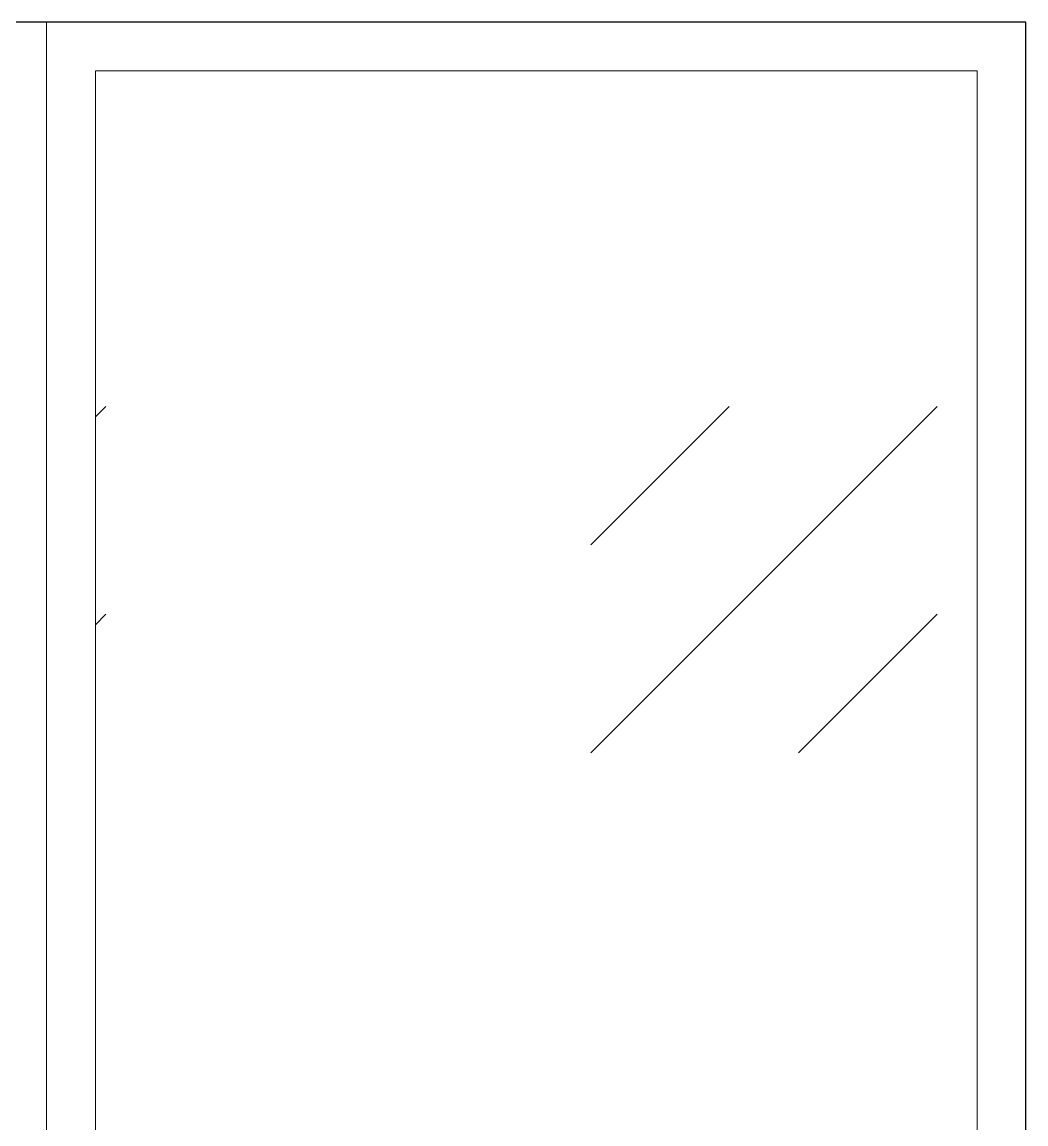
# Model space of a CAD drawing. Header units: metres. Extents: x 0 to 4415, y 1197 to 2590.
# Drawn here: x 1856.928 to 1857.953, y 1204.163 to 1205.288 of the extents above; entities that cross this region are included whole.
import ezdxf

# ---------------------------------------------------------------- set-up
doc = ezdxf.new("R2010")
doc.units = ezdxf.units.M
doc.linetypes.add('CONTINU', pattern=[0])
for name, color, linetype, lineweight in [('00-Menuiserie', 152, 'CONTINU', 5), ('façade 03', 33, 'Continuous', 25), ('gris', 251, 'Continuous', 9)]:
    doc.layers.add(name, color=color, linetype=linetype, lineweight=lineweight)

msp = doc.modelspace()

# ---------------------------------------------------------------- hatches: boundary and pattern name
at = {"layer": '00-Menuiserie', "true_color": 0x4ab495}
h = msp.add_hatch(dxfattribs=at)
h.set_pattern_fill('GOST_GLASS', color=135, scale=0.1)
h.set_pattern_definition([(45, (493.07473, -69.94784), (0.84852814, -9e-17), [0.5, -0.7]), (45, (493.28686, -69.94784), (0.84852814, -9e-17), [0.2, -1]), (45, (493.07473, -69.7357), (0.84852814, -9e-17), [0.2, -1])])
h.paths.add_polyline_path([(1857.9029, 1205.2382), (1857.0029, 1205.2382), (1857.0029, 1203.1382), (1857.9029, 1203.1382)])

# ---------------------------------------------------------------- linework, layer by layer
at = {"layer": 'façade 03'}
msp.add_lwpolyline([(1855.9529, 1203.0882), (1857.9529, 1203.0882), (1857.9529, 1205.2882), (1855.9529, 1205.2882)], close=True, dxfattribs=at)
at = {"layer": 'gris'}
msp.add_line((1856.9529, 1205.2882), (1856.9529, 1203.0882), dxfattribs=at)
msp.add_lwpolyline([(1857.9029, 1205.2382), (1857.0029, 1205.2382), (1857.0029, 1203.1382), (1857.9029, 1203.1382)], close=True, dxfattribs=at)

doc.saveas('drawing.dxf')
